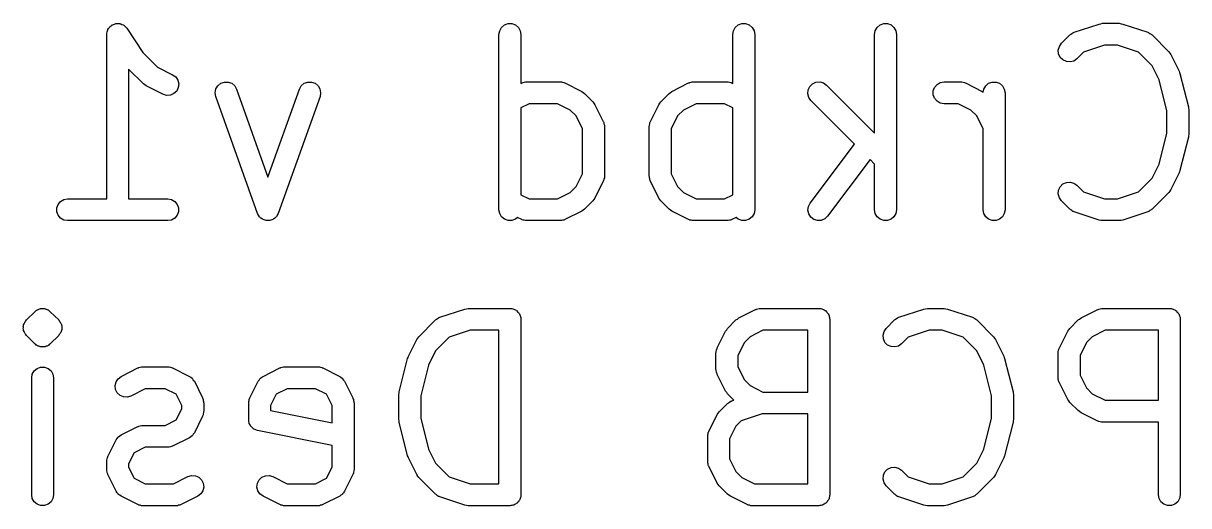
# Model space of a CAD drawing. Extents: x 61 to 194, y -144 to -63.
# Drawn here: x 112.54 to 119.19, y -122.83 to -120.08 of the extents above; entities that cross this region are included whole.
import ezdxf

# ---------------------------------------------------------------- set-up
doc = ezdxf.new("R2010")
doc.units = 0
doc.header["$MEASUREMENT"] = 0
doc.layers.add('BLACK', color=7, linetype='CONTINUOUS')

msp = doc.modelspace()

# ---------------------------------------------------------------- linework, layer by layer
at = {"layer": 'BLACK', "linetype": 'CONTINUOUS'}
for p, q in [((113.063, -120.081), (113.07, -120.078)), ((113.07, -120.078), (113.073, -120.078)), ((113.073, -120.078), (113.077, -120.078)), ((113.077, -120.078), (113.084, -120.078)), ((113.084, -120.078), (113.092, -120.078)), ((113.092, -120.078), (113.095, -120.08)), ((113.095, -120.08), (113.098, -120.08)), ((113.098, -120.08), (113.105, -120.083)), ((115.287, -120.086), (115.308, -120.078)), ((115.308, -120.078), (115.33, -120.078)), ((115.33, -120.078), (115.35, -120.086)), ((116.621, -120.086), (116.641, -120.078)), ((116.641, -120.078), (116.663, -120.078)), ((116.663, -120.078), (116.683, -120.086)), ((117.43, -120.086), (117.451, -120.078)), ((117.451, -120.078), (117.472, -120.078)), ((117.472, -120.078), (117.493, -120.086)), ((118.68, -120.081), (118.69, -120.079)), ((118.69, -120.079), (118.7, -120.077)), ((118.7, -120.077), (118.795, -120.077)), ((118.795, -120.077), (118.805, -120.079)), ((118.805, -120.079), (118.815, -120.081)), ((113.018, -120.14), (113.019, -120.136)), ((113.018, -121.077), (113.018, -120.14)), ((113.019, -120.133), (113.021, -120.126)), ((113.019, -120.136), (113.019, -120.133)), ((113.021, -120.126), (113.022, -120.119)), ((113.022, -120.119), (113.024, -120.116)), ((113.024, -120.116), (113.025, -120.112)), ((113.025, -120.112), (113.029, -120.106)), ((113.029, -120.106), (113.033, -120.1)), ((113.033, -120.1), (113.035, -120.097)), ((113.035, -120.097), (113.037, -120.095)), ((113.037, -120.095), (113.044, -120.091)), ((113.044, -120.091), (113.049, -120.086)), ((113.049, -120.086), (113.053, -120.085)), ((113.053, -120.085), (113.056, -120.083)), ((113.056, -120.083), (113.063, -120.081)), ((113.105, -120.083), (113.112, -120.086)), ((113.112, -120.086), (113.115, -120.088)), ((113.115, -120.088), (113.118, -120.09)), ((113.118, -120.09), (113.123, -120.095)), ((113.123, -120.095), (113.129, -120.1)), ((113.129, -120.1), (113.13, -120.103)), ((113.13, -120.103), (113.133, -120.105)), ((113.133, -120.105), (113.224, -120.243)), ((115.256, -120.14), (115.26, -120.119)), ((115.256, -121.14), (115.256, -120.14)), ((115.26, -120.119), (115.271, -120.1)), ((115.271, -120.1), (115.287, -120.086)), ((115.35, -120.086), (115.367, -120.1)), ((115.367, -120.1), (115.377, -120.119)), ((115.377, -120.119), (115.381, -120.14)), ((115.381, -120.14), (115.381, -120.42)), ((116.59, -120.14), (116.593, -120.119)), ((116.59, -120.42), (116.59, -120.14)), ((116.593, -120.119), (116.604, -120.1)), ((116.604, -120.1), (116.621, -120.086)), ((116.683, -120.086), (116.7, -120.1)), ((116.7, -120.1), (116.711, -120.119)), ((116.711, -120.119), (116.715, -120.14)), ((116.715, -120.14), (116.715, -121.14)), ((117.399, -120.14), (117.403, -120.119)), ((117.399, -120.703), (117.399, -120.14)), ((117.403, -120.119), (117.414, -120.1)), ((117.414, -120.1), (117.43, -120.086)), ((117.493, -120.086), (117.509, -120.1)), ((117.509, -120.1), (117.52, -120.119)), ((117.52, -120.119), (117.524, -120.14)), ((117.524, -120.14), (117.524, -121.14)), ((118.465, -120.191), (118.513, -120.143)), ((118.513, -120.143), (118.516, -120.141)), ((118.516, -120.141), (118.518, -120.139)), ((118.518, -120.139), (118.524, -120.135)), ((118.524, -120.135), (118.53, -120.131)), ((118.53, -120.131), (118.534, -120.13)), ((118.534, -120.13), (118.537, -120.128)), ((118.537, -120.128), (118.68, -120.081)), ((118.815, -120.081), (118.958, -120.128)), ((118.958, -120.128), (118.961, -120.13)), ((118.961, -120.13), (118.964, -120.131)), ((118.964, -120.131), (118.97, -120.135)), ((118.97, -120.135), (118.977, -120.139)), ((118.977, -120.139), (118.979, -120.141)), ((118.979, -120.141), (118.982, -120.143)), ((118.982, -120.143), (119.077, -120.239)), ((118.447, -120.23), (118.453, -120.209)), ((118.453, -120.209), (118.465, -120.191)), ((118.71, -120.202), (118.591, -120.242)), ((118.785, -120.202), (118.71, -120.202)), ((118.904, -120.242), (118.785, -120.202)), ((113.224, -120.243), (113.308, -120.327)), ((118.449, -120.251), (118.447, -120.23)), ((118.458, -120.271), (118.449, -120.251)), ((118.473, -120.286), (118.458, -120.271)), ((118.553, -120.279), (118.536, -120.292)), ((118.591, -120.242), (118.553, -120.279)), ((118.982, -120.32), (118.904, -120.242)), ((119.077, -120.239), (119.083, -120.247)), ((119.083, -120.247), (119.089, -120.255)), ((119.089, -120.255), (119.137, -120.35)), ((113.227, -120.422), (113.143, -120.338)), ((113.143, -120.338), (113.143, -121.077)), ((113.308, -120.327), (113.394, -120.37)), ((118.493, -120.295), (118.473, -120.286)), ((118.515, -120.297), (118.493, -120.295)), ((118.536, -120.292), (118.515, -120.297)), ((119.022, -120.4), (118.982, -120.32)), ((113.394, -120.37), (113.412, -120.383)), ((113.412, -120.383), (113.424, -120.401)), ((113.424, -120.401), (113.429, -120.422)), ((113.669, -120.419), (113.689, -120.412)), ((113.689, -120.412), (113.711, -120.412)), ((113.711, -120.412), (113.731, -120.419)), ((114.144, -120.419), (114.165, -120.412)), ((114.165, -120.412), (114.186, -120.412)), ((114.186, -120.412), (114.207, -120.419)), ((115.393, -120.414), (115.4, -120.413)), ((115.4, -120.413), (115.407, -120.411)), ((115.407, -120.411), (115.41, -120.411)), ((115.41, -120.411), (115.414, -120.411)), ((115.414, -120.411), (115.604, -120.411)), ((115.604, -120.411), (115.608, -120.411)), ((115.608, -120.411), (115.612, -120.411)), ((115.612, -120.411), (115.619, -120.413)), ((115.619, -120.413), (115.626, -120.414)), ((116.345, -120.414), (116.352, -120.413)), ((116.352, -120.413), (116.359, -120.411)), ((116.359, -120.411), (116.363, -120.411)), ((116.363, -120.411), (116.366, -120.411)), ((116.366, -120.411), (116.557, -120.411)), ((116.557, -120.411), (116.56, -120.411)), ((116.56, -120.411), (116.564, -120.411)), ((116.564, -120.411), (116.571, -120.413)), ((116.571, -120.413), (116.578, -120.414)), ((117.045, -120.422), (117.064, -120.413)), ((117.064, -120.413), (117.086, -120.411)), ((117.086, -120.411), (117.107, -120.417)), ((117.774, -120.414), (117.795, -120.411)), ((117.795, -120.411), (117.89, -120.411)), ((117.89, -120.411), (117.894, -120.411)), ((117.894, -120.411), (117.897, -120.411)), ((117.897, -120.411), (117.904, -120.413)), ((117.904, -120.413), (117.912, -120.414)), ((118.049, -120.419), (118.07, -120.412)), ((118.07, -120.412), (118.092, -120.412)), ((118.092, -120.412), (118.112, -120.419)), ((119.066, -120.576), (119.022, -120.4)), ((119.137, -120.35), (119.139, -120.357)), ((119.139, -120.357), (119.141, -120.363)), ((119.141, -120.363), (119.189, -120.553)), ((113.235, -120.428), (113.227, -120.422)), ((113.243, -120.434), (113.235, -120.428)), ((113.338, -120.481), (113.243, -120.434)), ((113.401, -120.478), (113.381, -120.486)), ((113.417, -120.463), (113.401, -120.478)), ((113.426, -120.443), (113.417, -120.463)), ((113.429, -120.422), (113.426, -120.443)), ((113.637, -120.473), (113.641, -120.451)), ((113.641, -120.494), (113.637, -120.473)), ((113.641, -120.451), (113.652, -120.433)), ((113.652, -120.433), (113.669, -120.419)), ((113.731, -120.419), (113.748, -120.433)), ((113.748, -120.433), (113.759, -120.452)), ((113.759, -120.452), (113.938, -120.954)), ((113.938, -120.954), (114.117, -120.452)), ((114.117, -120.452), (114.128, -120.433)), ((114.128, -120.433), (114.144, -120.419)), ((114.207, -120.419), (114.224, -120.433)), ((114.224, -120.433), (114.234, -120.451)), ((114.234, -120.451), (114.238, -120.473)), ((114.238, -120.473), (114.235, -120.494)), ((115.381, -120.42), (115.386, -120.417)), ((115.386, -120.417), (115.389, -120.416)), ((115.389, -120.416), (115.393, -120.414)), ((115.626, -120.414), (115.629, -120.416)), ((115.629, -120.416), (115.632, -120.417)), ((115.632, -120.417), (115.728, -120.465)), ((115.728, -120.465), (115.736, -120.471)), ((115.736, -120.471), (115.744, -120.477)), ((115.744, -120.477), (115.792, -120.524)), ((116.179, -120.524), (116.227, -120.477)), ((116.227, -120.477), (116.235, -120.471)), ((116.235, -120.471), (116.243, -120.465)), ((116.243, -120.465), (116.338, -120.417)), ((116.338, -120.417), (116.342, -120.416)), ((116.342, -120.416), (116.345, -120.414)), ((116.578, -120.414), (116.581, -120.416)), ((116.581, -120.416), (116.585, -120.417)), ((116.585, -120.417), (116.59, -120.42)), ((117.018, -120.479), (117.02, -120.457)), ((117.024, -120.5), (117.018, -120.479)), ((117.02, -120.457), (117.029, -120.437)), ((117.029, -120.437), (117.045, -120.422)), ((117.107, -120.417), (117.125, -120.429)), ((117.125, -120.429), (117.399, -120.703)), ((117.733, -120.462), (117.741, -120.442)), ((117.733, -120.484), (117.733, -120.462)), ((117.741, -120.442), (117.755, -120.425)), ((117.755, -120.425), (117.774, -120.414)), ((117.912, -120.414), (117.915, -120.416)), ((117.915, -120.416), (117.918, -120.417)), ((117.918, -120.417), (118.013, -120.465)), ((118.013, -120.465), (118.019, -120.469)), ((118.019, -120.469), (118.022, -120.452)), ((118.022, -120.452), (118.033, -120.433)), ((118.033, -120.433), (118.049, -120.419)), ((118.112, -120.419), (118.129, -120.433)), ((118.129, -120.433), (118.139, -120.452)), ((118.139, -120.452), (118.143, -120.473)), ((118.143, -120.473), (118.143, -121.14)), ((113.359, -120.488), (113.338, -120.481)), ((113.381, -120.486), (113.359, -120.488)), ((113.879, -121.161), (113.641, -120.494)), ((114.235, -120.494), (113.997, -121.161)), ((115.429, -120.536), (115.381, -120.559)), ((115.59, -120.536), (115.429, -120.536)), ((115.663, -120.572), (115.59, -120.536)), ((115.792, -120.524), (115.797, -120.532)), ((115.797, -120.532), (115.803, -120.541)), ((115.803, -120.541), (115.851, -120.636)), ((116.12, -120.636), (116.168, -120.541)), ((116.168, -120.541), (116.174, -120.532)), ((116.174, -120.532), (116.179, -120.524)), ((116.381, -120.536), (116.308, -120.572)), ((116.542, -120.536), (116.381, -120.536)), ((116.59, -120.559), (116.542, -120.536)), ((117.036, -120.517), (117.024, -120.5)), ((117.284, -120.765), (117.036, -120.517)), ((117.741, -120.504), (117.733, -120.484)), ((117.755, -120.521), (117.741, -120.504)), ((117.774, -120.532), (117.755, -120.521)), ((117.795, -120.536), (117.774, -120.532)), ((117.875, -120.536), (117.795, -120.536)), ((117.948, -120.572), (117.875, -120.536)), ((115.381, -120.559), (115.381, -121.054)), ((115.696, -120.605), (115.663, -120.572)), ((115.732, -120.678), (115.696, -120.605)), ((116.275, -120.605), (116.238, -120.678)), ((116.308, -120.572), (116.275, -120.605)), ((116.59, -121.054), (116.59, -120.559)), ((117.982, -120.605), (117.948, -120.572)), ((118.018, -120.678), (117.982, -120.605)), ((119.066, -120.704), (119.066, -120.576)), ((119.189, -120.553), (119.189, -120.561)), ((119.189, -120.561), (119.191, -120.568)), ((119.191, -120.568), (119.191, -120.711)), ((115.732, -120.935), (115.732, -120.678)), ((115.851, -120.636), (115.852, -120.639)), ((115.852, -120.639), (115.854, -120.642)), ((115.854, -120.642), (115.855, -120.65)), ((115.855, -120.65), (115.857, -120.657)), ((115.857, -120.657), (115.857, -120.66)), ((115.857, -120.66), (115.857, -120.664)), ((115.857, -120.664), (115.857, -120.949)), ((116.113, -120.664), (116.114, -120.66)), ((116.113, -120.949), (116.113, -120.664)), ((116.114, -120.657), (116.116, -120.65)), ((116.114, -120.66), (116.114, -120.657)), ((116.116, -120.65), (116.117, -120.642)), ((116.117, -120.642), (116.119, -120.639)), ((116.119, -120.639), (116.12, -120.636)), ((116.238, -120.678), (116.238, -120.935)), ((118.018, -121.14), (118.018, -120.678)), ((119.022, -120.88), (119.066, -120.704)), ((119.189, -120.726), (119.141, -120.917)), ((119.191, -120.711), (119.189, -120.719)), ((119.189, -120.719), (119.189, -120.726)), ((117.031, -121.102), (117.284, -120.765)), ((117.373, -120.854), (117.131, -121.177)), ((117.399, -120.88), (117.373, -120.854)), ((115.696, -121.008), (115.732, -120.935)), ((116.238, -120.935), (116.275, -121.008)), ((117.399, -121.14), (117.399, -120.88)), ((118.982, -120.96), (119.022, -120.88)), ((119.137, -120.93), (119.089, -121.025)), ((119.139, -120.923), (119.137, -120.93)), ((119.141, -120.917), (119.139, -120.923)), ((115.663, -121.041), (115.696, -121.008)), ((115.851, -120.977), (115.803, -121.073)), ((115.852, -120.974), (115.851, -120.977)), ((115.854, -120.971), (115.852, -120.974)), ((115.855, -120.964), (115.854, -120.971)), ((115.857, -120.957), (115.855, -120.964)), ((115.857, -120.949), (115.857, -120.953)), ((115.857, -120.953), (115.857, -120.957)), ((116.114, -120.953), (116.113, -120.949)), ((116.114, -120.957), (116.114, -120.953)), ((116.116, -120.964), (116.114, -120.957)), ((116.117, -120.971), (116.116, -120.964)), ((116.119, -120.974), (116.117, -120.971)), ((116.12, -120.977), (116.119, -120.974)), ((116.168, -121.073), (116.12, -120.977)), ((116.275, -121.008), (116.308, -121.041)), ((118.449, -121.028), (118.458, -121.009)), ((118.458, -121.009), (118.473, -120.993)), ((118.473, -120.993), (118.493, -120.984)), ((118.493, -120.984), (118.515, -120.982)), ((118.515, -120.982), (118.536, -120.988)), ((118.536, -120.988), (118.553, -121)), ((118.553, -121), (118.591, -121.038)), ((118.904, -121.038), (118.982, -120.96)), ((112.774, -121.081), (112.795, -121.077)), ((112.795, -121.077), (113.018, -121.077)), ((113.143, -121.077), (113.366, -121.077)), ((113.366, -121.077), (113.388, -121.081)), ((115.381, -121.054), (115.429, -121.077)), ((115.429, -121.077), (115.59, -121.077)), ((115.59, -121.077), (115.663, -121.041)), ((115.803, -121.073), (115.797, -121.081)), ((116.174, -121.081), (116.168, -121.073)), ((116.308, -121.041), (116.381, -121.077)), ((116.381, -121.077), (116.542, -121.077)), ((116.542, -121.077), (116.59, -121.054)), ((118.447, -121.05), (118.449, -121.028)), ((118.453, -121.071), (118.447, -121.05)), ((118.465, -121.089), (118.453, -121.071)), ((118.591, -121.038), (118.71, -121.077)), ((118.71, -121.077), (118.785, -121.077)), ((118.785, -121.077), (118.904, -121.038)), ((119.077, -121.041), (118.982, -121.136)), ((119.083, -121.033), (119.077, -121.041)), ((119.089, -121.025), (119.083, -121.033)), ((112.733, -121.129), (112.741, -121.109)), ((112.733, -121.151), (112.733, -121.129)), ((112.741, -121.109), (112.755, -121.092)), ((112.755, -121.092), (112.774, -121.081)), ((113.388, -121.081), (113.407, -121.092)), ((113.407, -121.092), (113.42, -121.109)), ((113.42, -121.109), (113.428, -121.129)), ((113.428, -121.129), (113.428, -121.151)), ((115.26, -121.161), (115.256, -121.14)), ((115.736, -121.142), (115.728, -121.148)), ((115.744, -121.136), (115.736, -121.142)), ((115.792, -121.089), (115.744, -121.136)), ((115.797, -121.081), (115.792, -121.089)), ((116.179, -121.089), (116.174, -121.081)), ((116.227, -121.136), (116.179, -121.089)), ((116.235, -121.142), (116.227, -121.136)), ((116.243, -121.148), (116.235, -121.142)), ((116.715, -121.14), (116.711, -121.161)), ((117.018, -121.143), (117.021, -121.122)), ((117.023, -121.164), (117.018, -121.143)), ((117.021, -121.122), (117.031, -121.102)), ((117.403, -121.161), (117.399, -121.14)), ((117.524, -121.14), (117.52, -121.161)), ((118.022, -121.161), (118.018, -121.14)), ((118.143, -121.14), (118.139, -121.161)), ((118.513, -121.136), (118.465, -121.089)), ((118.516, -121.139), (118.513, -121.136)), ((118.518, -121.141), (118.516, -121.139)), ((118.524, -121.145), (118.518, -121.141)), ((118.977, -121.141), (118.97, -121.145)), ((118.979, -121.139), (118.977, -121.141)), ((118.982, -121.136), (118.979, -121.139)), ((112.741, -121.171), (112.733, -121.151)), ((112.755, -121.188), (112.741, -121.171)), ((112.774, -121.199), (112.755, -121.188)), ((112.795, -121.202), (112.774, -121.199)), ((113.366, -121.202), (112.795, -121.202)), ((113.388, -121.199), (113.366, -121.202)), ((113.407, -121.188), (113.388, -121.199)), ((113.42, -121.171), (113.407, -121.188)), ((113.428, -121.151), (113.42, -121.171)), ((113.879, -121.162), (113.879, -121.161)), ((113.879, -121.161), (113.879, -121.161)), ((113.884, -121.171), (113.879, -121.162)), ((113.89, -121.18), (113.884, -121.171)), ((113.898, -121.187), (113.89, -121.18)), ((113.89, -121.18), (113.89, -121.18)), ((113.89, -121.18), (113.89, -121.18)), ((113.906, -121.194), (113.898, -121.187)), ((113.907, -121.194), (113.906, -121.194)), ((113.917, -121.198), (113.907, -121.194)), ((113.907, -121.194), (113.907, -121.194)), ((113.927, -121.201), (113.917, -121.198)), ((113.938, -121.201), (113.927, -121.201)), ((113.927, -121.201), (113.927, -121.201)), ((113.927, -121.201), (113.927, -121.201)), ((113.948, -121.201), (113.938, -121.201)), ((113.949, -121.201), (113.948, -121.201)), ((113.959, -121.198), (113.949, -121.201)), ((113.949, -121.201), (113.949, -121.201)), ((113.969, -121.194), (113.959, -121.198)), ((113.977, -121.187), (113.969, -121.194)), ((113.969, -121.194), (113.969, -121.194)), ((113.969, -121.194), (113.969, -121.194)), ((113.985, -121.18), (113.977, -121.187)), ((113.986, -121.18), (113.985, -121.18)), ((113.991, -121.171), (113.986, -121.18)), ((113.986, -121.18), (113.986, -121.18)), ((113.996, -121.162), (113.991, -121.171)), ((113.997, -121.161), (113.996, -121.161)), ((113.996, -121.161), (113.996, -121.162)), ((115.271, -121.18), (115.26, -121.161)), ((115.287, -121.194), (115.271, -121.18)), ((115.308, -121.201), (115.287, -121.194)), ((115.33, -121.201), (115.308, -121.201)), ((115.35, -121.194), (115.33, -121.201)), ((115.362, -121.184), (115.35, -121.194)), ((115.386, -121.196), (115.362, -121.184)), ((115.389, -121.197), (115.386, -121.196)), ((115.393, -121.199), (115.389, -121.197)), ((115.4, -121.2), (115.393, -121.199)), ((115.407, -121.202), (115.4, -121.2)), ((115.41, -121.202), (115.407, -121.202)), ((115.414, -121.202), (115.41, -121.202)), ((115.604, -121.202), (115.414, -121.202)), ((115.608, -121.202), (115.604, -121.202)), ((115.612, -121.202), (115.608, -121.202)), ((115.619, -121.2), (115.612, -121.202)), ((115.626, -121.199), (115.619, -121.2)), ((115.629, -121.197), (115.626, -121.199)), ((115.632, -121.196), (115.629, -121.197)), ((115.728, -121.148), (115.632, -121.196)), ((116.338, -121.196), (116.243, -121.148)), ((116.342, -121.197), (116.338, -121.196)), ((116.345, -121.199), (116.342, -121.197)), ((116.352, -121.2), (116.345, -121.199)), ((116.359, -121.202), (116.352, -121.2)), ((116.363, -121.202), (116.359, -121.202)), ((116.366, -121.202), (116.363, -121.202)), ((116.557, -121.202), (116.366, -121.202)), ((116.56, -121.202), (116.557, -121.202)), ((116.564, -121.202), (116.56, -121.202)), ((116.571, -121.2), (116.564, -121.202)), ((116.578, -121.199), (116.571, -121.2)), ((116.581, -121.197), (116.578, -121.199)), ((116.585, -121.196), (116.581, -121.197)), ((116.609, -121.184), (116.585, -121.196)), ((116.621, -121.194), (116.609, -121.184)), ((116.641, -121.201), (116.621, -121.194)), ((116.663, -121.201), (116.641, -121.201)), ((116.683, -121.194), (116.663, -121.201)), ((116.7, -121.18), (116.683, -121.194)), ((116.711, -121.161), (116.7, -121.18)), ((117.035, -121.183), (117.023, -121.164)), ((117.052, -121.196), (117.035, -121.183)), ((117.073, -121.202), (117.052, -121.196)), ((117.095, -121.201), (117.073, -121.202)), ((117.115, -121.192), (117.095, -121.201)), ((117.131, -121.177), (117.115, -121.192)), ((117.414, -121.18), (117.403, -121.161)), ((117.43, -121.194), (117.414, -121.18)), ((117.451, -121.201), (117.43, -121.194)), ((117.472, -121.201), (117.451, -121.201)), ((117.493, -121.194), (117.472, -121.201)), ((117.509, -121.18), (117.493, -121.194)), ((117.52, -121.161), (117.509, -121.18)), ((118.033, -121.18), (118.022, -121.161)), ((118.049, -121.194), (118.033, -121.18)), ((118.07, -121.201), (118.049, -121.194)), ((118.092, -121.201), (118.07, -121.201)), ((118.112, -121.194), (118.092, -121.201)), ((118.129, -121.18), (118.112, -121.194)), ((118.139, -121.161), (118.129, -121.18)), ((118.53, -121.149), (118.524, -121.145)), ((118.534, -121.15), (118.53, -121.149)), ((118.537, -121.152), (118.534, -121.15)), ((118.68, -121.199), (118.537, -121.152)), ((118.69, -121.201), (118.68, -121.199)), ((118.7, -121.202), (118.69, -121.201)), ((118.795, -121.202), (118.7, -121.202)), ((118.805, -121.201), (118.795, -121.202)), ((118.815, -121.199), (118.805, -121.201)), ((118.958, -121.152), (118.815, -121.199)), ((118.961, -121.15), (118.958, -121.152)), ((118.964, -121.149), (118.961, -121.15)), ((118.97, -121.145), (118.964, -121.149)), ((112.56, -121.768), (112.608, -121.721)), ((112.608, -121.721), (112.612, -121.718)), ((112.612, -121.718), (112.616, -121.714)), ((112.616, -121.714), (112.619, -121.713)), ((112.619, -121.713), (112.621, -121.711)), ((112.621, -121.711), (112.623, -121.71)), ((112.623, -121.71), (112.626, -121.708)), ((112.626, -121.708), (112.631, -121.707)), ((112.631, -121.707), (112.636, -121.705)), ((112.636, -121.705), (112.639, -121.704)), ((112.639, -121.704), (112.641, -121.703)), ((112.641, -121.703), (112.644, -121.703)), ((112.644, -121.703), (112.647, -121.703)), ((112.647, -121.703), (112.652, -121.703)), ((112.652, -121.703), (112.658, -121.703)), ((112.658, -121.703), (112.66, -121.703)), ((112.66, -121.703), (112.663, -121.703)), ((112.663, -121.703), (112.666, -121.704)), ((112.666, -121.704), (112.668, -121.705)), ((112.668, -121.705), (112.673, -121.707)), ((112.673, -121.707), (112.678, -121.708)), ((112.678, -121.708), (112.681, -121.71)), ((112.681, -121.71), (112.683, -121.711)), ((112.683, -121.711), (112.685, -121.713)), ((112.685, -121.713), (112.688, -121.714)), ((112.688, -121.714), (112.692, -121.718)), ((112.692, -121.718), (112.696, -121.721)), ((112.696, -121.721), (112.744, -121.768)), ((114.918, -121.753), (115.061, -121.706)), ((115.061, -121.706), (115.071, -121.704)), ((115.071, -121.704), (115.081, -121.702)), ((115.081, -121.702), (115.319, -121.702)), ((115.319, -121.702), (115.324, -121.703)), ((115.324, -121.703), (115.33, -121.703)), ((115.33, -121.703), (115.335, -121.705)), ((115.335, -121.705), (115.34, -121.706)), ((115.34, -121.706), (115.345, -121.709)), ((115.345, -121.709), (115.35, -121.711)), ((115.35, -121.711), (115.354, -121.714)), ((115.354, -121.714), (115.359, -121.717)), ((115.359, -121.717), (115.362, -121.721)), ((115.362, -121.721), (115.367, -121.725)), ((115.367, -121.725), (115.369, -121.729)), ((115.369, -121.729), (115.373, -121.734)), ((115.373, -121.734), (115.375, -121.739)), ((115.375, -121.739), (115.377, -121.744)), ((116.624, -121.757), (116.719, -121.709)), ((116.719, -121.709), (116.723, -121.708)), ((116.723, -121.708), (116.726, -121.706)), ((116.726, -121.706), (116.733, -121.705)), ((116.733, -121.705), (116.74, -121.703)), ((116.74, -121.703), (116.744, -121.703)), ((116.744, -121.703), (116.747, -121.702)), ((116.747, -121.702), (117.081, -121.702)), ((117.081, -121.702), (117.086, -121.703)), ((117.086, -121.703), (117.092, -121.703)), ((117.092, -121.703), (117.097, -121.705)), ((117.097, -121.705), (117.102, -121.706)), ((117.102, -121.706), (117.107, -121.709)), ((117.107, -121.709), (117.112, -121.711)), ((117.112, -121.711), (117.116, -121.714)), ((117.116, -121.714), (117.121, -121.717)), ((117.121, -121.717), (117.124, -121.721)), ((117.124, -121.721), (117.129, -121.725)), ((117.129, -121.725), (117.131, -121.729)), ((117.131, -121.729), (117.135, -121.734)), ((117.135, -121.734), (117.137, -121.739)), ((117.137, -121.739), (117.139, -121.744)), ((117.537, -121.753), (117.68, -121.706)), ((117.68, -121.706), (117.69, -121.704)), ((117.69, -121.704), (117.7, -121.702)), ((117.7, -121.702), (117.795, -121.702)), ((117.795, -121.702), (117.805, -121.704)), ((117.805, -121.704), (117.815, -121.706)), ((117.815, -121.706), (117.958, -121.753)), ((118.577, -121.757), (118.672, -121.709)), ((118.672, -121.709), (118.675, -121.708)), ((118.675, -121.708), (118.678, -121.706)), ((118.678, -121.706), (118.686, -121.705)), ((118.686, -121.705), (118.693, -121.703)), ((118.693, -121.703), (118.696, -121.703)), ((118.696, -121.703), (118.7, -121.702)), ((118.7, -121.702), (119.081, -121.702)), ((119.081, -121.702), (119.086, -121.703)), ((119.086, -121.703), (119.092, -121.703)), ((119.092, -121.703), (119.097, -121.705)), ((119.097, -121.705), (119.102, -121.706)), ((119.102, -121.706), (119.107, -121.709)), ((119.107, -121.709), (119.112, -121.711)), ((119.112, -121.711), (119.116, -121.714)), ((119.116, -121.714), (119.121, -121.717)), ((119.121, -121.717), (119.124, -121.721)), ((119.124, -121.721), (119.129, -121.725)), ((119.129, -121.725), (119.131, -121.729)), ((119.131, -121.729), (119.135, -121.734)), ((119.135, -121.734), (119.137, -121.739)), ((119.137, -121.739), (119.139, -121.744)), ((112.542, -121.807), (112.544, -121.802)), ((112.543, -121.812), (112.542, -121.807)), ((112.544, -121.796), (112.546, -121.791)), ((112.544, -121.802), (112.544, -121.796)), ((112.546, -121.791), (112.548, -121.786)), ((112.548, -121.786), (112.551, -121.782)), ((112.551, -121.782), (112.553, -121.777)), ((112.553, -121.777), (112.557, -121.773)), ((112.557, -121.773), (112.56, -121.768)), ((112.744, -121.768), (112.747, -121.773)), ((112.747, -121.773), (112.751, -121.777)), ((112.751, -121.777), (112.753, -121.782)), ((112.753, -121.782), (112.756, -121.786)), ((112.756, -121.786), (112.758, -121.791)), ((112.758, -121.791), (112.76, -121.796)), ((112.76, -121.796), (112.761, -121.802)), ((112.761, -121.802), (112.762, -121.807)), ((112.762, -121.807), (112.761, -121.812)), ((114.798, -121.864), (114.894, -121.768)), ((114.894, -121.768), (114.897, -121.766)), ((114.897, -121.766), (114.899, -121.764)), ((114.899, -121.764), (114.905, -121.76)), ((114.905, -121.76), (114.911, -121.756)), ((114.911, -121.756), (114.915, -121.755)), ((114.915, -121.755), (114.918, -121.753)), ((115.377, -121.744), (115.378, -121.749)), ((115.378, -121.749), (115.38, -121.754)), ((115.38, -121.754), (115.38, -121.759)), ((115.38, -121.759), (115.381, -121.765)), ((115.381, -121.765), (115.381, -122.765)), ((116.56, -121.816), (116.608, -121.768)), ((116.608, -121.768), (116.616, -121.763)), ((116.616, -121.763), (116.624, -121.757)), ((117.139, -121.744), (117.14, -121.749)), ((117.14, -121.749), (117.142, -121.754)), ((117.142, -121.754), (117.142, -121.759)), ((117.142, -121.759), (117.143, -121.765)), ((117.143, -121.765), (117.143, -122.765)), ((117.465, -121.816), (117.513, -121.768)), ((117.513, -121.768), (117.516, -121.766)), ((117.516, -121.766), (117.518, -121.764)), ((117.518, -121.764), (117.524, -121.76)), ((117.524, -121.76), (117.53, -121.756)), ((117.53, -121.756), (117.534, -121.755)), ((117.534, -121.755), (117.537, -121.753)), ((117.958, -121.753), (117.961, -121.755)), ((117.961, -121.755), (117.964, -121.756)), ((117.964, -121.756), (117.97, -121.76)), ((117.97, -121.76), (117.977, -121.764)), ((117.977, -121.764), (117.979, -121.766)), ((117.979, -121.766), (117.982, -121.768)), ((117.982, -121.768), (118.077, -121.864)), ((118.513, -121.816), (118.56, -121.768)), ((118.56, -121.768), (118.568, -121.763)), ((118.568, -121.763), (118.577, -121.757)), ((119.139, -121.744), (119.14, -121.749)), ((119.14, -121.749), (119.142, -121.754)), ((119.142, -121.754), (119.142, -121.759)), ((119.142, -121.759), (119.143, -121.765)), ((119.143, -121.765), (119.143, -122.765)), ((112.542, -121.818), (112.543, -121.812)), ((112.544, -121.823), (112.542, -121.818)), ((112.544, -121.829), (112.544, -121.823)), ((112.546, -121.834), (112.544, -121.829)), ((112.548, -121.839), (112.546, -121.834)), ((112.551, -121.843), (112.548, -121.839)), ((112.553, -121.848), (112.551, -121.843)), ((112.557, -121.852), (112.553, -121.848)), ((112.56, -121.857), (112.557, -121.852)), ((112.608, -121.904), (112.56, -121.857)), ((112.744, -121.857), (112.696, -121.904)), ((112.747, -121.852), (112.744, -121.857)), ((112.751, -121.848), (112.747, -121.852)), ((112.753, -121.843), (112.751, -121.848)), ((112.756, -121.839), (112.753, -121.843)), ((112.758, -121.834), (112.756, -121.839)), ((112.76, -121.829), (112.758, -121.834)), ((112.761, -121.823), (112.76, -121.829)), ((112.761, -121.812), (112.762, -121.818)), ((112.762, -121.818), (112.761, -121.823)), ((114.787, -121.88), (114.793, -121.872)), ((114.793, -121.872), (114.798, -121.864)), ((114.972, -121.867), (114.894, -121.945)), ((115.091, -121.827), (114.972, -121.867)), ((115.256, -121.827), (115.091, -121.827)), ((115.256, -122.702), (115.256, -121.827)), ((116.501, -121.927), (116.549, -121.832)), ((116.549, -121.832), (116.555, -121.824)), ((116.555, -121.824), (116.56, -121.816)), ((116.689, -121.864), (116.656, -121.897)), ((116.762, -121.827), (116.689, -121.864)), ((117.018, -121.827), (116.762, -121.827)), ((117.018, -122.179), (117.018, -121.827)), ((117.447, -121.855), (117.453, -121.834)), ((117.449, -121.876), (117.447, -121.855)), ((117.458, -121.896), (117.449, -121.876)), ((117.453, -121.834), (117.465, -121.816)), ((117.591, -121.867), (117.553, -121.904)), ((117.71, -121.827), (117.591, -121.867)), ((117.785, -121.827), (117.71, -121.827)), ((117.904, -121.867), (117.785, -121.827)), ((117.982, -121.945), (117.904, -121.867)), ((118.077, -121.864), (118.083, -121.872)), ((118.083, -121.872), (118.089, -121.88)), ((118.453, -121.927), (118.501, -121.832)), ((118.501, -121.832), (118.507, -121.824)), ((118.507, -121.824), (118.513, -121.816)), ((118.641, -121.864), (118.608, -121.897)), ((118.714, -121.827), (118.641, -121.864)), ((119.018, -121.827), (118.714, -121.827)), ((119.018, -122.226), (119.018, -121.827)), ((112.612, -121.907), (112.608, -121.904)), ((112.616, -121.911), (112.612, -121.907)), ((112.619, -121.912), (112.616, -121.911)), ((112.621, -121.914), (112.619, -121.912)), ((112.623, -121.915), (112.621, -121.914)), ((112.626, -121.917), (112.623, -121.915)), ((112.631, -121.918), (112.626, -121.917)), ((112.636, -121.92), (112.631, -121.918)), ((112.639, -121.921), (112.636, -121.92)), ((112.641, -121.922), (112.639, -121.921)), ((112.644, -121.922), (112.641, -121.922)), ((112.647, -121.922), (112.644, -121.922)), ((112.652, -121.922), (112.647, -121.922)), ((112.658, -121.922), (112.652, -121.922)), ((112.66, -121.922), (112.658, -121.922)), ((112.663, -121.922), (112.66, -121.922)), ((112.666, -121.921), (112.663, -121.922)), ((112.668, -121.92), (112.666, -121.921)), ((112.673, -121.918), (112.668, -121.92)), ((112.678, -121.917), (112.673, -121.918)), ((112.681, -121.915), (112.678, -121.917)), ((112.683, -121.914), (112.681, -121.915)), ((112.685, -121.912), (112.683, -121.914)), ((112.688, -121.911), (112.685, -121.912)), ((112.692, -121.907), (112.688, -121.911)), ((112.696, -121.904), (112.692, -121.907)), ((114.739, -121.975), (114.787, -121.88)), ((116.495, -121.948), (116.497, -121.941)), ((116.497, -121.941), (116.498, -121.934)), ((116.498, -121.934), (116.5, -121.931)), ((116.5, -121.931), (116.501, -121.927)), ((116.656, -121.897), (116.619, -121.97)), ((117.473, -121.911), (117.458, -121.896)), ((117.493, -121.92), (117.473, -121.911)), ((117.515, -121.922), (117.493, -121.92)), ((117.536, -121.917), (117.515, -121.922)), ((117.553, -121.904), (117.536, -121.917)), ((118.089, -121.88), (118.137, -121.975)), ((118.447, -121.948), (118.449, -121.941)), ((118.449, -121.941), (118.45, -121.934)), ((118.45, -121.934), (118.452, -121.931)), ((118.452, -121.931), (118.453, -121.927)), ((118.608, -121.897), (118.572, -121.97)), ((114.687, -122.178), (114.734, -121.988)), ((114.734, -121.988), (114.737, -121.982)), ((114.737, -121.982), (114.739, -121.975)), ((114.894, -121.945), (114.854, -122.025)), ((116.494, -121.955), (116.495, -121.952)), ((116.494, -122.051), (116.494, -121.955)), ((116.495, -121.952), (116.495, -121.948)), ((116.619, -121.97), (116.619, -122.036)), ((118.022, -122.025), (117.982, -121.945)), ((118.137, -121.975), (118.139, -121.982)), ((118.139, -121.982), (118.141, -121.988)), ((118.141, -121.988), (118.189, -122.178)), ((118.447, -121.952), (118.447, -121.948)), ((118.447, -121.955), (118.447, -121.952)), ((118.447, -122.098), (118.447, -121.955)), ((118.572, -121.97), (118.572, -122.083)), ((112.593, -122.077), (112.604, -122.058)), ((112.604, -122.058), (112.621, -122.044)), ((112.621, -122.044), (112.641, -122.037)), ((112.641, -122.037), (112.663, -122.037)), ((112.663, -122.037), (112.683, -122.044)), ((112.683, -122.044), (112.7, -122.058)), ((112.7, -122.058), (112.711, -122.077)), ((113.1, -122.09), (113.196, -122.042)), ((113.196, -122.042), (113.199, -122.041)), ((113.199, -122.041), (113.202, -122.039)), ((113.202, -122.039), (113.209, -122.038)), ((113.209, -122.038), (113.216, -122.036)), ((113.216, -122.036), (113.22, -122.036)), ((113.22, -122.036), (113.224, -122.036)), ((113.224, -122.036), (113.366, -122.036)), ((113.366, -122.036), (113.37, -122.036)), ((113.37, -122.036), (113.374, -122.036)), ((113.374, -122.036), (113.381, -122.038)), ((113.381, -122.038), (113.388, -122.039)), ((113.388, -122.039), (113.391, -122.041)), ((113.391, -122.041), (113.394, -122.042)), ((113.394, -122.042), (113.49, -122.09)), ((113.91, -122.09), (114.005, -122.042)), ((114.005, -122.042), (114.009, -122.041)), ((114.009, -122.041), (114.012, -122.039)), ((114.012, -122.039), (114.019, -122.038)), ((114.019, -122.038), (114.026, -122.036)), ((114.026, -122.036), (114.029, -122.036)), ((114.029, -122.036), (114.033, -122.036)), ((114.033, -122.036), (114.224, -122.036)), ((114.224, -122.036), (114.227, -122.036)), ((114.227, -122.036), (114.231, -122.036)), ((114.231, -122.036), (114.238, -122.038)), ((114.238, -122.038), (114.245, -122.039)), ((114.245, -122.039), (114.248, -122.041)), ((114.248, -122.041), (114.251, -122.042)), ((114.251, -122.042), (114.347, -122.09)), ((114.854, -122.025), (114.81, -122.201)), ((116.495, -122.054), (116.494, -122.051)), ((116.495, -122.058), (116.495, -122.054)), ((116.497, -122.065), (116.495, -122.058)), ((116.498, -122.072), (116.497, -122.065)), ((116.5, -122.075), (116.498, -122.072)), ((116.501, -122.079), (116.5, -122.075)), ((116.619, -122.036), (116.656, -122.109)), ((118.066, -122.201), (118.022, -122.025)), ((112.59, -122.098), (112.593, -122.077)), ((112.59, -122.765), (112.59, -122.098)), ((112.711, -122.077), (112.715, -122.098)), ((112.715, -122.098), (112.715, -122.765)), ((113.066, -122.142), (113.071, -122.121)), ((113.068, -122.164), (113.066, -122.142)), ((113.071, -122.121), (113.083, -122.103)), ((113.083, -122.103), (113.1, -122.09)), ((113.49, -122.09), (113.497, -122.095)), ((113.497, -122.095), (113.505, -122.1)), ((113.505, -122.1), (113.506, -122.102)), ((113.506, -122.102), (113.507, -122.103)), ((113.507, -122.103), (113.512, -122.111)), ((113.512, -122.111), (113.518, -122.118)), ((113.518, -122.118), (113.565, -122.213)), ((113.834, -122.213), (113.882, -122.118)), ((113.882, -122.118), (113.887, -122.111)), ((113.887, -122.111), (113.892, -122.103)), ((113.892, -122.103), (113.894, -122.102)), ((113.894, -122.102), (113.895, -122.1)), ((113.895, -122.1), (113.902, -122.095)), ((113.902, -122.095), (113.91, -122.09)), ((114.347, -122.09), (114.354, -122.095)), ((114.354, -122.095), (114.362, -122.1)), ((114.362, -122.1), (114.363, -122.102)), ((114.363, -122.102), (114.364, -122.103)), ((114.364, -122.103), (114.369, -122.111)), ((114.369, -122.111), (114.375, -122.118)), ((114.375, -122.118), (114.422, -122.213)), ((116.549, -122.174), (116.501, -122.079)), ((116.656, -122.109), (116.689, -122.142)), ((116.689, -122.142), (116.762, -122.179)), ((118.447, -122.102), (118.447, -122.098)), ((118.447, -122.105), (118.447, -122.102)), ((118.449, -122.112), (118.447, -122.105)), ((118.45, -122.12), (118.449, -122.112)), ((118.452, -122.123), (118.45, -122.12)), ((118.453, -122.126), (118.452, -122.123)), ((118.501, -122.221), (118.453, -122.126)), ((118.572, -122.083), (118.608, -122.156)), ((113.078, -122.183), (113.068, -122.164)), ((113.094, -122.198), (113.078, -122.183)), ((113.114, -122.207), (113.094, -122.198)), ((113.135, -122.208), (113.114, -122.207)), ((113.156, -122.202), (113.135, -122.208)), ((113.238, -122.161), (113.156, -122.202)), ((113.352, -122.161), (113.238, -122.161)), ((113.415, -122.192), (113.352, -122.161)), ((113.447, -122.256), (113.415, -122.192)), ((113.984, -122.192), (113.953, -122.256)), ((114.048, -122.161), (113.984, -122.192)), ((114.209, -122.161), (114.048, -122.161)), ((114.272, -122.192), (114.209, -122.161)), ((114.304, -122.256), (114.272, -122.192)), ((114.685, -122.193), (114.686, -122.186)), ((114.685, -122.336), (114.685, -122.193)), ((114.686, -122.186), (114.687, -122.178)), ((114.81, -122.201), (114.81, -122.329)), ((116.555, -122.182), (116.549, -122.174)), ((116.56, -122.19), (116.555, -122.182)), ((116.596, -122.226), (116.56, -122.19)), ((116.762, -122.179), (117.018, -122.179)), ((118.066, -122.329), (118.066, -122.201)), ((118.189, -122.178), (118.189, -122.186)), ((118.189, -122.186), (118.191, -122.193)), ((118.191, -122.193), (118.191, -122.336)), ((118.608, -122.156), (118.641, -122.19)), ((118.641, -122.19), (118.714, -122.226)), ((113.415, -122.337), (113.447, -122.274)), ((113.447, -122.274), (113.447, -122.256)), ((113.565, -122.213), (113.566, -122.217)), ((113.566, -122.217), (113.568, -122.22)), ((113.568, -122.22), (113.569, -122.227)), ((113.569, -122.227), (113.571, -122.234)), ((113.571, -122.234), (113.571, -122.238)), ((113.571, -122.238), (113.572, -122.241)), ((113.572, -122.241), (113.572, -122.289)), ((113.828, -122.234), (113.83, -122.227)), ((113.828, -122.238), (113.828, -122.234)), ((113.828, -122.241), (113.828, -122.238)), ((113.828, -122.336), (113.828, -122.241)), ((113.83, -122.227), (113.831, -122.22)), ((113.831, -122.22), (113.833, -122.217)), ((113.833, -122.217), (113.834, -122.213)), ((113.953, -122.256), (113.953, -122.285)), ((114.304, -122.355), (114.304, -122.256)), ((114.422, -122.213), (114.423, -122.217)), ((114.423, -122.217), (114.425, -122.22)), ((114.425, -122.22), (114.426, -122.227)), ((114.426, -122.227), (114.428, -122.234)), ((114.428, -122.234), (114.428, -122.238)), ((114.428, -122.238), (114.429, -122.241)), ((114.429, -122.241), (114.429, -122.622)), ((116.513, -122.292), (116.56, -122.244)), ((116.56, -122.244), (116.563, -122.242)), ((116.563, -122.242), (116.566, -122.24)), ((116.566, -122.24), (116.572, -122.236)), ((116.572, -122.236), (116.578, -122.232)), ((116.578, -122.232), (116.582, -122.231)), ((116.582, -122.231), (116.585, -122.229)), ((116.585, -122.229), (116.596, -122.226)), ((118.507, -122.229), (118.501, -122.221)), ((118.513, -122.238), (118.507, -122.229)), ((118.56, -122.285), (118.513, -122.238)), ((118.714, -122.226), (119.018, -122.226)), ((113.352, -122.369), (113.415, -122.337)), ((113.565, -122.317), (113.518, -122.412)), ((113.566, -122.313), (113.565, -122.317)), ((113.568, -122.31), (113.566, -122.313)), ((113.569, -122.303), (113.568, -122.31)), ((113.571, -122.296), (113.569, -122.303)), ((113.572, -122.289), (113.571, -122.292)), ((113.571, -122.292), (113.571, -122.296)), ((113.829, -122.346), (113.828, -122.336)), ((113.953, -122.285), (114.304, -122.355)), ((114.686, -122.344), (114.685, -122.336)), ((114.81, -122.329), (114.854, -122.505)), ((116.453, -122.404), (116.501, -122.308)), ((116.501, -122.308), (116.507, -122.3)), ((116.507, -122.3), (116.513, -122.292)), ((116.757, -122.304), (116.638, -122.343)), ((117.018, -122.304), (116.757, -122.304)), ((117.018, -122.702), (117.018, -122.304)), ((118.022, -122.505), (118.066, -122.329)), ((118.191, -122.336), (118.189, -122.344)), ((118.568, -122.291), (118.56, -122.285)), ((118.577, -122.297), (118.568, -122.291)), ((118.672, -122.345), (118.577, -122.297)), ((113.1, -122.423), (113.196, -122.376)), ((113.196, -122.376), (113.199, -122.375)), ((113.199, -122.375), (113.202, -122.373)), ((113.202, -122.373), (113.209, -122.372)), ((113.209, -122.372), (113.216, -122.369)), ((113.216, -122.369), (113.22, -122.37)), ((113.22, -122.37), (113.224, -122.369)), ((113.224, -122.369), (113.352, -122.369)), ((113.831, -122.356), (113.829, -122.346)), ((113.831, -122.357), (113.831, -122.356)), ((113.831, -122.358), (113.831, -122.357)), ((113.837, -122.366), (113.831, -122.358)), ((113.841, -122.375), (113.837, -122.366)), ((113.842, -122.376), (113.841, -122.375)), ((113.85, -122.383), (113.842, -122.376)), ((113.842, -122.376), (113.842, -122.376)), ((113.858, -122.39), (113.85, -122.383)), ((113.859, -122.39), (113.858, -122.39)), ((113.858, -122.39), (113.858, -122.39)), ((113.868, -122.394), (113.859, -122.39)), ((113.878, -122.398), (113.868, -122.394)), ((114.304, -122.483), (113.878, -122.398)), ((114.687, -122.351), (114.686, -122.344)), ((114.734, -122.542), (114.687, -122.351)), ((116.45, -122.41), (116.452, -122.407)), ((116.452, -122.407), (116.453, -122.404)), ((116.608, -122.373), (116.572, -122.446)), ((116.638, -122.343), (116.608, -122.373)), ((118.189, -122.351), (118.141, -122.542)), ((118.189, -122.344), (118.189, -122.351)), ((118.675, -122.346), (118.672, -122.345)), ((118.678, -122.347), (118.675, -122.346)), ((118.686, -122.349), (118.678, -122.347)), ((118.693, -122.351), (118.686, -122.349)), ((118.696, -122.351), (118.693, -122.351)), ((118.7, -122.351), (118.696, -122.351)), ((119.018, -122.351), (118.7, -122.351)), ((119.018, -122.765), (119.018, -122.351)), ((113.025, -122.546), (113.072, -122.451)), ((113.072, -122.451), (113.078, -122.444)), ((113.078, -122.444), (113.083, -122.436)), ((113.083, -122.436), (113.084, -122.435)), ((113.084, -122.435), (113.085, -122.434)), ((113.085, -122.434), (113.093, -122.429)), ((113.093, -122.429), (113.1, -122.423)), ((113.49, -122.44), (113.394, -122.487)), ((113.497, -122.434), (113.49, -122.44)), ((113.505, -122.429), (113.497, -122.434)), ((113.506, -122.428), (113.505, -122.429)), ((113.507, -122.427), (113.506, -122.428)), ((113.512, -122.419), (113.507, -122.427)), ((113.518, -122.412), (113.512, -122.419)), ((116.447, -122.424), (116.449, -122.417)), ((116.447, -122.428), (116.447, -122.424)), ((116.447, -122.432), (116.447, -122.428)), ((116.447, -122.574), (116.447, -122.432)), ((116.449, -122.417), (116.45, -122.41)), ((116.572, -122.446), (116.572, -122.56)), ((113.175, -122.526), (113.143, -122.589)), ((113.238, -122.494), (113.175, -122.526)), ((113.366, -122.494), (113.238, -122.494)), ((113.37, -122.493), (113.366, -122.494)), ((113.374, -122.494), (113.37, -122.493)), ((113.381, -122.492), (113.374, -122.494)), ((113.388, -122.49), (113.381, -122.492)), ((113.391, -122.488), (113.388, -122.49)), ((113.394, -122.487), (113.391, -122.488)), ((114.304, -122.607), (114.304, -122.483)), ((114.854, -122.505), (114.894, -122.585)), ((117.982, -122.585), (118.022, -122.505)), ((113.018, -122.574), (113.019, -122.571)), ((113.018, -122.622), (113.018, -122.574)), ((113.019, -122.567), (113.021, -122.56)), ((113.019, -122.571), (113.019, -122.567)), ((113.021, -122.56), (113.022, -122.553)), ((113.022, -122.553), (113.024, -122.55)), ((113.024, -122.55), (113.025, -122.546)), ((113.143, -122.589), (113.143, -122.607)), ((113.143, -122.607), (113.175, -122.671)), ((114.272, -122.671), (114.304, -122.607)), ((114.737, -122.548), (114.734, -122.542)), ((114.739, -122.555), (114.737, -122.548)), ((114.787, -122.65), (114.739, -122.555)), ((114.894, -122.585), (114.972, -122.663)), ((116.447, -122.578), (116.447, -122.574)), ((116.447, -122.582), (116.447, -122.578)), ((116.449, -122.589), (116.447, -122.582)), ((116.45, -122.596), (116.449, -122.589)), ((116.452, -122.599), (116.45, -122.596)), ((116.453, -122.602), (116.452, -122.599)), ((116.501, -122.698), (116.453, -122.602)), ((116.572, -122.56), (116.608, -122.633)), ((117.493, -122.609), (117.515, -122.607)), ((117.515, -122.607), (117.536, -122.613)), ((117.904, -122.663), (117.982, -122.585)), ((118.137, -122.555), (118.089, -122.65)), ((118.139, -122.548), (118.137, -122.555)), ((118.141, -122.542), (118.139, -122.548)), ((113.019, -122.626), (113.018, -122.622)), ((113.019, -122.629), (113.019, -122.626)), ((113.021, -122.636), (113.019, -122.629)), ((113.022, -122.643), (113.021, -122.636)), ((113.024, -122.647), (113.022, -122.643)), ((113.025, -122.65), (113.024, -122.647)), ((113.072, -122.745), (113.025, -122.65)), ((113.175, -122.671), (113.238, -122.702)), ((113.399, -122.702), (113.481, -122.661)), ((113.481, -122.661), (113.502, -122.655)), ((113.502, -122.655), (113.524, -122.656)), ((113.524, -122.656), (113.544, -122.665)), ((113.544, -122.665), (113.559, -122.68)), ((113.888, -122.68), (113.903, -122.665)), ((113.903, -122.665), (113.923, -122.656)), ((113.923, -122.656), (113.945, -122.655)), ((113.945, -122.655), (113.966, -122.661)), ((113.966, -122.661), (114.048, -122.702)), ((114.209, -122.702), (114.272, -122.671)), ((114.422, -122.65), (114.375, -122.745)), ((114.423, -122.647), (114.422, -122.65)), ((114.425, -122.643), (114.423, -122.647)), ((114.426, -122.636), (114.425, -122.643)), ((114.428, -122.629), (114.426, -122.636)), ((114.429, -122.622), (114.428, -122.626)), ((114.428, -122.626), (114.428, -122.629)), ((114.793, -122.658), (114.787, -122.65)), ((114.798, -122.666), (114.793, -122.658)), ((114.894, -122.761), (114.798, -122.666)), ((114.972, -122.663), (115.091, -122.702)), ((116.608, -122.633), (116.641, -122.666)), ((116.641, -122.666), (116.714, -122.702)), ((117.447, -122.675), (117.449, -122.653)), ((117.449, -122.653), (117.458, -122.634)), ((117.458, -122.634), (117.473, -122.618)), ((117.473, -122.618), (117.493, -122.609)), ((117.536, -122.613), (117.553, -122.625)), ((117.553, -122.625), (117.591, -122.663)), ((117.591, -122.663), (117.71, -122.702)), ((117.785, -122.702), (117.904, -122.663)), ((118.077, -122.666), (117.982, -122.761)), ((118.083, -122.658), (118.077, -122.666)), ((118.089, -122.65), (118.083, -122.658)), ((113.238, -122.702), (113.399, -122.702)), ((113.559, -122.68), (113.569, -122.699)), ((113.572, -122.721), (113.567, -122.742)), ((113.569, -122.699), (113.572, -122.721)), ((113.875, -122.721), (113.878, -122.699)), ((113.88, -122.742), (113.875, -122.721)), ((113.878, -122.699), (113.888, -122.68)), ((114.048, -122.702), (114.209, -122.702)), ((115.091, -122.702), (115.256, -122.702)), ((116.507, -122.706), (116.501, -122.698)), ((116.513, -122.714), (116.507, -122.706)), ((116.56, -122.761), (116.513, -122.714)), ((116.714, -122.702), (117.018, -122.702)), ((117.453, -122.696), (117.447, -122.675)), ((117.465, -122.714), (117.453, -122.696)), ((117.513, -122.761), (117.465, -122.714)), ((117.71, -122.702), (117.785, -122.702)), ((112.593, -122.786), (112.59, -122.765)), ((112.604, -122.805), (112.593, -122.786)), ((112.621, -122.819), (112.604, -122.805)), ((112.7, -122.805), (112.683, -122.819)), ((112.711, -122.786), (112.7, -122.805)), ((112.715, -122.765), (112.711, -122.786)), ((113.078, -122.753), (113.072, -122.745)), ((113.083, -122.76), (113.078, -122.753)), ((113.084, -122.761), (113.083, -122.76)), ((113.085, -122.763), (113.084, -122.761)), ((113.093, -122.768), (113.085, -122.763)), ((113.1, -122.773), (113.093, -122.768)), ((113.196, -122.821), (113.1, -122.773)), ((113.537, -122.773), (113.442, -122.821)), ((113.555, -122.76), (113.537, -122.773)), ((113.567, -122.742), (113.555, -122.76)), ((113.892, -122.76), (113.88, -122.742)), ((113.91, -122.773), (113.892, -122.76)), ((114.005, -122.821), (113.91, -122.773)), ((114.347, -122.773), (114.251, -122.821)), ((114.354, -122.768), (114.347, -122.773)), ((114.362, -122.763), (114.354, -122.768)), ((114.363, -122.761), (114.362, -122.763)), ((114.364, -122.76), (114.363, -122.761)), ((114.369, -122.753), (114.364, -122.76)), ((114.375, -122.745), (114.369, -122.753)), ((114.897, -122.764), (114.894, -122.761)), ((114.899, -122.766), (114.897, -122.764)), ((114.905, -122.77), (114.899, -122.766)), ((114.911, -122.774), (114.905, -122.77)), ((114.915, -122.775), (114.911, -122.774)), ((114.918, -122.777), (114.915, -122.775)), ((115.061, -122.824), (114.918, -122.777)), ((115.367, -122.805), (115.362, -122.809)), ((115.369, -122.8), (115.367, -122.805)), ((115.373, -122.796), (115.369, -122.8)), ((115.375, -122.791), (115.373, -122.796)), ((115.377, -122.786), (115.375, -122.791)), ((115.378, -122.781), (115.377, -122.786)), ((115.38, -122.776), (115.378, -122.781)), ((115.381, -122.765), (115.38, -122.77)), ((115.38, -122.77), (115.38, -122.776)), ((116.568, -122.767), (116.56, -122.761)), ((116.577, -122.773), (116.568, -122.767)), ((116.672, -122.821), (116.577, -122.773)), ((117.129, -122.805), (117.124, -122.809)), ((117.131, -122.8), (117.129, -122.805)), ((117.135, -122.796), (117.131, -122.8)), ((117.137, -122.791), (117.135, -122.796)), ((117.139, -122.786), (117.137, -122.791)), ((117.14, -122.781), (117.139, -122.786)), ((117.142, -122.776), (117.14, -122.781)), ((117.143, -122.765), (117.142, -122.77)), ((117.142, -122.77), (117.142, -122.776)), ((117.516, -122.764), (117.513, -122.761)), ((117.518, -122.766), (117.516, -122.764)), ((117.524, -122.77), (117.518, -122.766)), ((117.53, -122.774), (117.524, -122.77)), ((117.534, -122.775), (117.53, -122.774)), ((117.537, -122.777), (117.534, -122.775)), ((117.68, -122.824), (117.537, -122.777)), ((117.958, -122.777), (117.815, -122.824)), ((117.961, -122.775), (117.958, -122.777)), ((117.964, -122.774), (117.961, -122.775)), ((117.97, -122.77), (117.964, -122.774)), ((117.977, -122.766), (117.97, -122.77)), ((117.979, -122.764), (117.977, -122.766)), ((117.982, -122.761), (117.979, -122.764)), ((119.022, -122.786), (119.018, -122.765)), ((119.033, -122.805), (119.022, -122.786)), ((119.049, -122.819), (119.033, -122.805)), ((119.129, -122.805), (119.112, -122.819)), ((119.139, -122.786), (119.129, -122.805)), ((119.143, -122.765), (119.139, -122.786)), ((112.641, -122.826), (112.621, -122.819)), ((112.663, -122.826), (112.641, -122.826)), ((112.683, -122.819), (112.663, -122.826)), ((113.199, -122.822), (113.196, -122.821)), ((113.202, -122.824), (113.199, -122.822)), ((113.209, -122.825), (113.202, -122.824)), ((113.216, -122.827), (113.209, -122.825)), ((113.22, -122.827), (113.216, -122.827)), ((113.224, -122.827), (113.22, -122.827)), ((113.414, -122.827), (113.224, -122.827)), ((113.418, -122.827), (113.414, -122.827)), ((113.421, -122.827), (113.418, -122.827)), ((113.428, -122.825), (113.421, -122.827)), ((113.435, -122.824), (113.428, -122.825)), ((113.438, -122.822), (113.435, -122.824)), ((113.442, -122.821), (113.438, -122.822)), ((114.009, -122.822), (114.005, -122.821)), ((114.012, -122.824), (114.009, -122.822)), ((114.019, -122.825), (114.012, -122.824)), ((114.026, -122.827), (114.019, -122.825)), ((114.029, -122.827), (114.026, -122.827)), ((114.033, -122.827), (114.029, -122.827)), ((114.224, -122.827), (114.033, -122.827)), ((114.227, -122.827), (114.224, -122.827)), ((114.231, -122.827), (114.227, -122.827)), ((114.238, -122.825), (114.231, -122.827)), ((114.245, -122.824), (114.238, -122.825)), ((114.248, -122.822), (114.245, -122.824)), ((114.251, -122.821), (114.248, -122.822)), ((115.071, -122.826), (115.061, -122.824)), ((115.081, -122.827), (115.071, -122.826)), ((115.319, -122.827), (115.081, -122.827)), ((115.324, -122.826), (115.319, -122.827)), ((115.33, -122.826), (115.324, -122.826)), ((115.335, -122.825), (115.33, -122.826)), ((115.34, -122.824), (115.335, -122.825)), ((115.345, -122.821), (115.34, -122.824)), ((115.35, -122.819), (115.345, -122.821)), ((115.354, -122.815), (115.35, -122.819)), ((115.359, -122.813), (115.354, -122.815)), ((115.362, -122.809), (115.359, -122.813)), ((116.675, -122.822), (116.672, -122.821)), ((116.678, -122.824), (116.675, -122.822)), ((116.686, -122.825), (116.678, -122.824)), ((116.693, -122.827), (116.686, -122.825)), ((116.696, -122.827), (116.693, -122.827)), ((116.7, -122.827), (116.696, -122.827)), ((117.081, -122.827), (116.7, -122.827)), ((117.086, -122.826), (117.081, -122.827)), ((117.092, -122.826), (117.086, -122.826)), ((117.097, -122.825), (117.092, -122.826)), ((117.102, -122.824), (117.097, -122.825)), ((117.107, -122.821), (117.102, -122.824)), ((117.112, -122.819), (117.107, -122.821)), ((117.116, -122.815), (117.112, -122.819)), ((117.121, -122.813), (117.116, -122.815)), ((117.124, -122.809), (117.121, -122.813)), ((117.69, -122.826), (117.68, -122.824)), ((117.7, -122.827), (117.69, -122.826)), ((117.795, -122.827), (117.7, -122.827)), ((117.805, -122.826), (117.795, -122.827)), ((117.815, -122.824), (117.805, -122.826)), ((119.07, -122.826), (119.049, -122.819)), ((119.092, -122.826), (119.07, -122.826)), ((119.112, -122.819), (119.092, -122.826))]:
    msp.add_line(p, q, dxfattribs=at)

doc.saveas('drawing.dxf')
